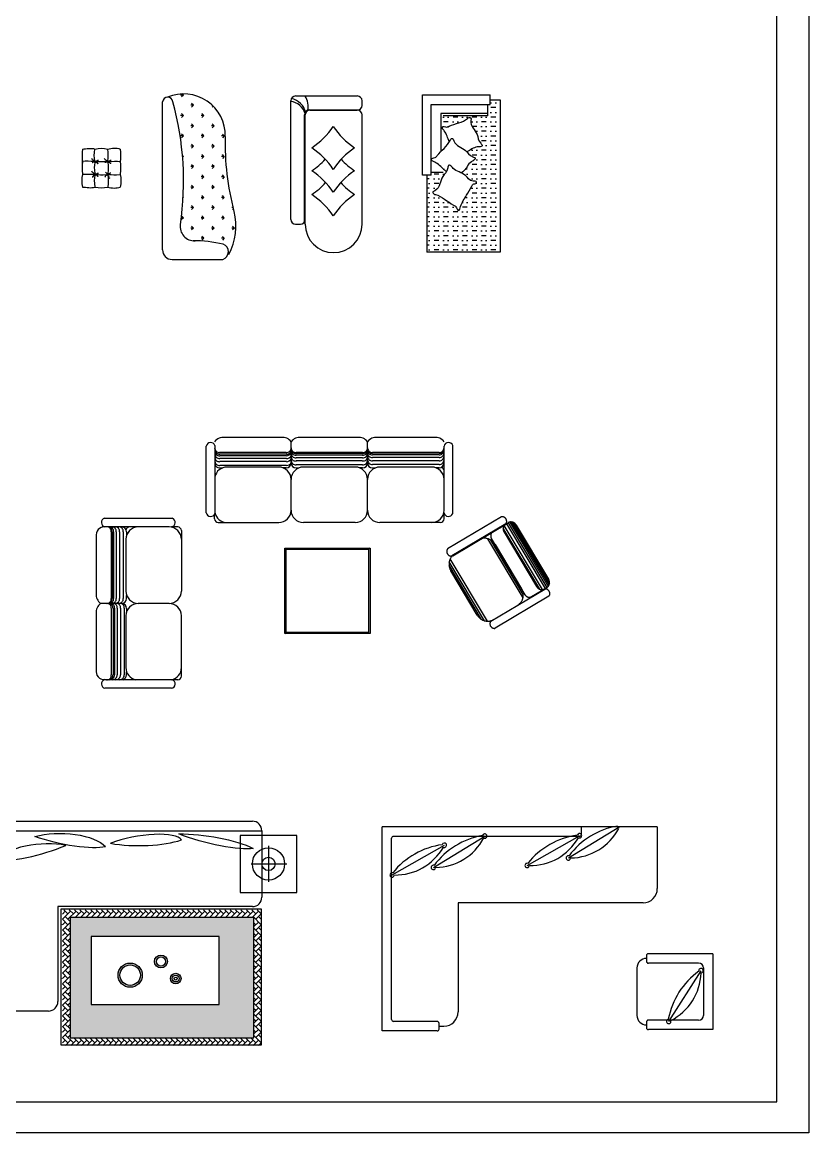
# Model space of a CAD drawing. Header units: inches. Extents: x 10.7 to 53.2, y 13 to 37.8.
# Drawn here: x 44.88 to 53.17, y 13.03 to 24.73 of the extents above; entities that cross this region are included whole.
import ezdxf

# ---------------------------------------------------------------- set-up
doc = ezdxf.new("R2010")
doc.units = ezdxf.units.IN
doc.header["$MEASUREMENT"] = 0
for name, color, linetype in [('02', 2, 'Continuous'), ('1', 1, 'Continuous'), ('4', 4, 'Continuous'), ('8', 8, 'Continuous'), ('kadrbm', 4, 'Continuous')]:
    doc.layers.add(name, color=color, linetype=linetype)

# ---------------------------------------------------------------- blocks, each defined once
blk = doc.blocks.new('kadrbm')
at = {"layer": 'kadrbm', "color": 4}
blk.add_lwpolyline([(0, 0), (0, 24.797), (21, 24.797), (21, 0), (0, 0)], close=True, dxfattribs=at)
blk.add_lwpolyline([(20.663, 0.326), (20.663, 24.46), (0.337, 24.46), (0.337, 0.326), (20.663, 0.326)], dxfattribs=at)

msp = doc.modelspace()

# ---------------------------------------------------------------- hatches: boundary and pattern name
at = {"layer": '4'}
h = msp.add_hatch(dxfattribs=at)
h.set_pattern_fill('MUDST', color=256, scale=0.2, angle=180, style=0)
h.set_pattern_definition([(180, (55.273047, 46.430563), (-0.1, 0.05), [0.05, -0.05, 0, -0.05, 0, -0.05])])
edge = h.paths.add_edge_path()
edge.add_spline(control_points=[(49.353, 23.156), (49.342, 23.136), (49.286, 23.086), (49.292, 22.978), (49.202, 22.941), (49.219, 22.918), (49.303, 22.903), (49.371, 22.828), (49.461, 22.789), (49.471, 22.734), (49.49, 22.754), (49.496, 22.76), (49.498, 22.77), (49.508, 22.824), (49.567, 22.901), (49.605, 22.977), (49.636, 23.03), (49.664, 23.026), (49.677, 23.059), (49.598, 23.046), (49.571, 23.111), (49.525, 23.136), (49.509, 23.143)], knot_values=[85.012542, 85.012542, 85.012542, 85.012542, 91.650577, 108.754995, 111.723634, 113.567838, 115.347448, 137.441888, 140.642204, 145.189071, 147.380135, 147.380135, 147.380135, 150.444985, 163.724364, 174.833824, 177.918929, 180.110474, 181.923503, 185.500054, 195.687053, 200.828495, 200.828495, 200.828495, 200.828495], degree=3, periodic=0)
edge.add_spline(control_points=[(49.509, 23.143), (49.515, 23.146), (49.56, 23.174), (49.583, 23.253), (49.646, 23.274), (49.664, 23.304), (49.604, 23.315), (49.584, 23.347), (49.567, 23.366)], knot_values=[279.944245, 279.944245, 279.944245, 279.944245, 282.787372, 303.967441, 310.502807, 312.388241, 317.017479, 329.435823, 329.435823, 329.435823, 329.435823], degree=3, periodic=0)
edge.add_spline(control_points=[(49.567, 23.366), (49.605, 23.38), (49.651, 23.423), (49.711, 23.415), (49.74, 23.433), (49.685, 23.476), (49.691, 23.572), (49.594, 23.638), (49.617, 23.727), (49.59, 23.728), (49.53, 23.672), (49.435, 23.664), (49.357, 23.62), (49.329, 23.632), (49.32, 23.632)], knot_values=[202.75029, 202.75029, 202.75029, 202.75029, 220.99007, 227.525437, 229.410871, 234.040108, 248.987754, 273.422636, 277.66355, 280.298127, 282.840426, 314.403912, 318.975792, 323.652407, 323.652407, 323.652407, 323.652407], degree=3, periodic=0)
edge.add_line((49.32, 23.632), (49.32, 23.744))
edge.add_line((49.32, 23.744), (49.79, 23.744))
edge.add_line((49.79, 23.744), (49.79, 23.864))
edge.add_line((49.79, 23.864), (49.816, 23.864))
edge.add_line((49.816, 23.864), (49.816, 23.914))
edge.add_line((49.816, 23.914), (49.92, 23.914))
edge.add_line((49.92, 23.914), (49.92, 22.306))
edge.add_line((49.92, 22.306), (49.146, 22.306))
edge.add_line((49.146, 22.306), (49.146, 23.12))
edge.add_line((49.146, 23.12), (49.193, 23.12))
edge.add_line((49.193, 23.12), (49.193, 23.15))
edge.add_line((49.193, 23.15), (49.32, 23.15))
edge.add_line((49.32, 23.15), (49.32, 23.185))
edge.add_spline(control_points=[(49.32, 23.185), (49.322, 23.183), (49.333, 23.173), (49.345, 23.163), (49.353, 23.156)], knot_values=[169.157034, 169.157034, 169.157034, 169.157034, 170.786574, 176.081931, 176.081931, 176.081931, 176.081931], degree=3, periodic=0)
at = {"layer": '8'}
h = msp.add_hatch(dxfattribs=at)
h.set_pattern_fill('AR-HBONE', color=256, scale=0.01, angle=270, style=0)
h.set_pattern_definition([(225, (-90.14564, 356.01774), (-0.0565685425, -1e-17), [0.12, -0.04]), (135, (-90.173924, 355.989454), (-0.0565685425, -1e-17), [0.12, -0.04])])
h.paths.add_polyline_path([(45.307, 13.949), (45.307, 15.377), (47.404, 15.377), (47.404, 13.949)])
h.paths.add_polyline_path([(47.324, 14.029), (47.324, 15.297), (45.387, 15.297), (45.387, 14.029)], flags=16)
h = msp.add_hatch(dxfattribs=at)
h.set_pattern_fill('DOTS', color=256, scale=0.3, angle=90, style=0)
h.set_pattern_definition([(90, (177.043045, -21.947978), (-0.01875, 0.009375), [0, -0.01875])])
h.paths.add_polyline_path([(47.324, 14.029), (47.324, 15.297), (45.387, 15.297), (45.387, 14.029)])
h.paths.add_polyline_path([(45.608, 14.378), (45.608, 15.098), (46.958, 15.098), (46.958, 14.378)], flags=16)
h.paths.add_polyline_path([(45.893, 14.689, -1), (46.148, 14.689, -1)], flags=0)
h.paths.add_polyline_path([(45.913, 14.689, -1), (46.128, 14.689, -1)], flags=0)
h.paths.add_polyline_path([(46.444, 14.653, -1), (46.555, 14.653, -1)], flags=0)
h.paths.add_polyline_path([(46.464, 14.653, -1), (46.535, 14.653, -1)], flags=0)
h.paths.add_polyline_path([(46.276, 14.833, -1), (46.412, 14.833, -1)], flags=0)
h.paths.add_polyline_path([(46.296, 14.833, -1), (46.392, 14.833, -1)], flags=0)

# ---------------------------------------------------------------- linework, layer by layer
at = {"layer": '02'}
for points in [[(45.294, 15.389), (47.402, 15.389), (47.402, 13.952), (45.294, 13.952)], [(45.387, 15.297), (45.387, 14.029), (47.324, 14.029), (47.324, 15.297)]]:
    msp.add_lwpolyline(points, close=True, dxfattribs=at)
msp.add_circle((47.478, 15.861), 0.07, dxfattribs=at)
at = {"layer": '1'}
for points in [[(47.478, 16.053), (47.478, 15.671)], [(47.294, 15.861), (47.67, 15.861)]]:
    msp.add_lwpolyline(points, dxfattribs=at)
at = {"layer": '4'}
for p, q in [((46.361, 22.331), (46.361, 23.891)), ((46.581, 23.963), (46.552, 23.963)), ((46.581, 23.963), (46.561, 23.943)), ((46.581, 23.963), (46.569, 23.975)), ((46.689, 23.855), (46.668, 23.875)), ((47.714, 22.653), (47.714, 23.903)), ((47.764, 23.953), (48.414, 23.953)), ((48.464, 23.853), (48.464, 23.903)), ((49.1, 23.964), (49.816, 23.964)), ((49.1, 23.12), (49.1, 23.964)), ((49.816, 23.864), (49.816, 23.964)), ((49.816, 23.914), (49.92, 23.914)), ((49.92, 23.914), (49.92, 22.306)), ((46.581, 23.747), (46.561, 23.768)), ((46.689, 23.855), (46.66, 23.855)), ((46.689, 23.855), (46.668, 23.835)), ((46.796, 23.747), (46.776, 23.768)), ((46.886, 23.855), (46.876, 23.855)), ((46.895, 23.846), (46.884, 23.835)), ((47.914, 23.808), (48.436, 23.808)), ((47.914, 23.803), (48.414, 23.803)), ((49.193, 23.864), (49.816, 23.864)), ((49.193, 23.12), (49.193, 23.864)), ((49.294, 23.769), (49.294, 23.368)), ((49.79, 23.769), (49.294, 23.769)), ((49.79, 23.744), (49.79, 23.864)), ((46.581, 23.747), (46.552, 23.747)), ((46.581, 23.747), (46.561, 23.727)), ((46.689, 23.64), (46.66, 23.64)), ((46.689, 23.64), (46.668, 23.66)), ((46.689, 23.64), (46.668, 23.619)), ((46.796, 23.747), (46.768, 23.747)), ((46.796, 23.747), (46.776, 23.727)), ((46.904, 23.64), (46.876, 23.64)), ((46.904, 23.64), (46.884, 23.66)), ((46.904, 23.64), (46.884, 23.619)), ((47.859, 22.631), (47.859, 23.753)), ((47.864, 22.603), (47.864, 23.753)), ((48.464, 22.603), (48.464, 23.753)), ((49.79, 23.744), (49.32, 23.744)), ((46.581, 23.532), (46.552, 23.532)), ((46.581, 23.532), (46.561, 23.552)), ((46.581, 23.532), (46.561, 23.512)), ((46.796, 23.532), (46.768, 23.532)), ((46.796, 23.532), (46.776, 23.552)), ((46.796, 23.532), (46.776, 23.512)), ((47.012, 23.532), (46.983, 23.532)), ((47.012, 23.532), (46.992, 23.552)), ((47.012, 23.532), (46.992, 23.512)), ((46.689, 23.424), (46.66, 23.424)), ((46.689, 23.424), (46.668, 23.444)), ((46.689, 23.424), (46.668, 23.404)), ((46.904, 23.424), (46.876, 23.424)), ((46.904, 23.424), (46.884, 23.444)), ((46.904, 23.424), (46.884, 23.404)), ((46.581, 23.316), (46.571, 23.326)), ((46.581, 23.316), (46.572, 23.316)), ((46.581, 23.316), (46.572, 23.308)), ((46.796, 23.316), (46.768, 23.316)), ((46.796, 23.316), (46.776, 23.337)), ((46.796, 23.316), (46.776, 23.296)), ((47.012, 23.316), (46.983, 23.316)), ((47.012, 23.316), (46.992, 23.337)), ((47.012, 23.316), (46.992, 23.296)), ((46.689, 23.209), (46.66, 23.209)), ((46.689, 23.209), (46.668, 23.229)), ((46.689, 23.209), (46.668, 23.188)), ((46.904, 23.209), (46.876, 23.209)), ((46.904, 23.209), (46.884, 23.229)), ((46.904, 23.209), (46.884, 23.188)), ((46.796, 23.101), (46.768, 23.101)), ((46.796, 23.101), (46.776, 23.121)), ((46.796, 23.101), (46.776, 23.081)), ((47.012, 23.101), (46.983, 23.101)), ((47.012, 23.101), (46.992, 23.121)), ((47.012, 23.101), (46.992, 23.081)), ((49.193, 23.12), (49.1, 23.12)), ((49.146, 23.12), (49.146, 22.306)), ((49.193, 23.15), (49.32, 23.15)), ((46.689, 22.993), (46.66, 22.993)), ((46.689, 22.993), (46.668, 23.013)), ((46.689, 22.993), (46.668, 22.973)), ((46.904, 22.993), (46.876, 22.993)), ((46.904, 22.993), (46.884, 23.013)), ((46.904, 22.993), (46.884, 22.973)), ((46.581, 22.885), (46.578, 22.888)), ((46.581, 22.885), (46.578, 22.885)), ((46.581, 22.885), (46.578, 22.882)), ((46.796, 22.885), (46.768, 22.885)), ((46.796, 22.885), (46.776, 22.905)), ((46.796, 22.885), (46.776, 22.865)), ((47.012, 22.885), (46.983, 22.885)), ((47.012, 22.885), (46.992, 22.905)), ((47.012, 22.885), (46.992, 22.865)), ((46.689, 22.777), (46.66, 22.777)), ((46.689, 22.777), (46.668, 22.798)), ((46.689, 22.777), (46.668, 22.757)), ((46.904, 22.777), (46.876, 22.777)), ((46.904, 22.777), (46.884, 22.798)), ((46.904, 22.777), (46.884, 22.757)), ((47.103, 22.777), (47.091, 22.777)), ((47.107, 22.764), (47.1, 22.757)), ((46.581, 22.67), (46.559, 22.67)), ((46.581, 22.67), (46.561, 22.69)), ((46.581, 22.67), (46.561, 22.65)), ((46.796, 22.67), (46.768, 22.67)), ((46.796, 22.67), (46.776, 22.69)), ((46.796, 22.67), (46.776, 22.65)), ((47.012, 22.67), (46.983, 22.67)), ((47.012, 22.67), (46.992, 22.69)), ((47.012, 22.67), (46.992, 22.65)), ((47.764, 22.603), (47.814, 22.603)), ((46.689, 22.562), (46.66, 22.562)), ((46.689, 22.562), (46.668, 22.582)), ((46.689, 22.562), (46.668, 22.542)), ((46.796, 22.454), (46.776, 22.474)), ((46.904, 22.562), (46.876, 22.562)), ((46.904, 22.562), (46.884, 22.582)), ((46.904, 22.562), (46.884, 22.542)), ((47.012, 22.454), (46.992, 22.474)), ((47.12, 22.562), (47.091, 22.562)), ((47.12, 22.562), (47.1, 22.582)), ((47.12, 22.562), (47.1, 22.542)), ((46.796, 22.454), (46.768, 22.454)), ((46.796, 22.454), (46.776, 22.434)), ((47.012, 22.454), (46.983, 22.454)), ((47.012, 22.454), (46.992, 22.434)), ((49.92, 22.306), (49.146, 22.306)), ((46.461, 22.231), (46.998, 22.231)), ((46.822, 19.562), (46.822, 20.264)), ((46.913, 20.269), (46.913, 19.554)), ((47.612, 20.355), (47.014, 20.355)), ((47.716, 20.084), (47.716, 20.311)), ((48.418, 20.355), (47.82, 20.355)), ((48.522, 20.087), (48.522, 20.311)), ((49.224, 20.355), (48.626, 20.355)), ((49.328, 19.588), (49.328, 20.264)), ((49.419, 20.269), (49.419, 19.554)), ((47.664, 20.196), (46.962, 20.196)), ((47.667, 20.179), (46.965, 20.179)), ((47.667, 20.162), (46.965, 20.162)), ((47.667, 20.134), (46.965, 20.134)), ((48.47, 20.196), (47.768, 20.196)), ((48.47, 20.186), (47.768, 20.186)), ((48.47, 20.17), (47.768, 20.17)), ((48.47, 20.141), (47.768, 20.141)), ((49.276, 20.196), (48.574, 20.196)), ((49.276, 20.189), (48.574, 20.189)), ((49.276, 20.172), (48.574, 20.172)), ((49.276, 20.144), (48.574, 20.144)), ((46.962, 20.035), (46.996, 20.035)), ((47.667, 20.1), (46.965, 20.1)), ((47.667, 20.061), (46.965, 20.061)), ((47.586, 20.043), (47.04, 20.043)), ((47.664, 20.035), (47.631, 20.035)), ((48.47, 20.107), (47.768, 20.107)), ((48.47, 20.068), (47.768, 20.068)), ((47.768, 20.035), (47.793, 20.035)), ((48.392, 20.043), (47.846, 20.043)), ((48.47, 20.035), (48.437, 20.035)), ((49.276, 20.11), (48.574, 20.11)), ((49.276, 20.071), (48.574, 20.071)), ((48.574, 20.035), (48.604, 20.035)), ((49.198, 20.043), (48.652, 20.043)), ((49.276, 20.035), (49.243, 20.035)), ((47.716, 19.588), (47.716, 19.913)), ((48.522, 19.588), (48.522, 19.913)), ((46.91, 19.497), (46.91, 19.547)), ((49.328, 19.497), (49.328, 19.562)), ((45.748, 19.503), (46.463, 19.503)), ((46.949, 19.458), (47.586, 19.458)), ((48.392, 19.458), (47.846, 19.458)), ((49.289, 19.458), (48.652, 19.458)), ((49.934, 19.519), (49.366, 19.181)), ((49.979, 19.443), (49.411, 19.106)), ((49.421, 19.109), (50.004, 19.456)), ((49.985, 19.445), (50.393, 18.763)), ((50.004, 19.456), (50.412, 18.774)), ((50.022, 19.464), (50.426, 18.787)), ((50.039, 19.464), (50.435, 18.801)), ((50.051, 19.462), (50.439, 18.813)), ((50.44, 18.825), (50.063, 19.457)), ((50.089, 19.432), (50.431, 18.86)), ((46.43, 19.412), (45.754, 19.412)), ((45.821, 19.36), (45.821, 18.658)), ((45.829, 19.36), (45.829, 18.658)), ((45.845, 19.36), (45.845, 18.658)), ((45.874, 19.36), (45.874, 18.658)), ((45.908, 19.36), (45.908, 18.658)), ((45.947, 19.36), (45.947, 18.658)), ((45.982, 19.36), (45.982, 19.327)), ((46.521, 19.412), (46.456, 19.412)), ((46.56, 19.373), (46.56, 18.736)), ((50.337, 18.756), (49.953, 19.4)), ((49.962, 19.356), (50.303, 18.784)), ((50.365, 18.752), (49.963, 19.426)), ((45.663, 19.308), (45.663, 18.71)), ((45.975, 19.282), (45.975, 18.736)), ((50.161, 18.666), (49.79, 19.287)), ((50.163, 18.701), (49.822, 19.273)), ((50.183, 18.697), (49.828, 19.291)), ((49.866, 19.227), (50.145, 18.76)), ((47.649, 18.288), (47.649, 19.188)), ((47.649, 19.188), (48.549, 19.188)), ((47.649, 19.188), (47.665, 19.177)), ((47.665, 18.299), (47.665, 19.177)), ((47.665, 19.177), (48.533, 19.177)), ((48.549, 19.188), (48.533, 19.177)), ((48.533, 19.177), (48.533, 18.299)), ((48.549, 19.188), (48.549, 18.288)), ((49.787, 18.419), (49.394, 19.076)), ((49.723, 18.438), (49.381, 19.01)), ((49.755, 18.423), (49.384, 19.045)), ((49.679, 18.482), (49.4, 18.949)), ((49.821, 18.419), (50.389, 18.757)), ((50.251, 18.678), (50.412, 18.774)), ((45.982, 18.658), (45.982, 18.688)), ((50.434, 18.682), (49.866, 18.344)), ((45.663, 18.502), (45.663, 17.904)), ((45.93, 18.606), (45.707, 18.606)), ((45.821, 18.554), (45.821, 17.852)), ((45.839, 18.557), (45.839, 17.855)), ((45.855, 18.557), (45.855, 17.855)), ((45.884, 18.557), (45.884, 17.855)), ((45.918, 18.557), (45.918, 17.855)), ((45.957, 18.557), (45.957, 17.855)), ((45.982, 18.554), (45.982, 18.521)), ((46.43, 18.606), (46.105, 18.606)), ((45.975, 18.476), (45.975, 17.93)), ((46.56, 17.839), (46.56, 18.476)), ((47.649, 18.288), (47.665, 18.299)), ((48.549, 18.288), (47.649, 18.288)), ((48.533, 18.299), (47.665, 18.299)), ((45.748, 17.803), (46.463, 17.803)), ((45.982, 17.852), (45.982, 17.886)), ((46.521, 17.8), (46.47, 17.8)), ((46.456, 17.712), (45.754, 17.712)), ((44.358, 16.311), (47.308, 16.311)), ((44.558, 16.211), (47.408, 16.211)), ((47.408, 16.211), (47.408, 15.511)), ((48.676, 14.101), (48.676, 16.251)), ((51.576, 16.251), (48.676, 16.251)), ((50.756, 16.151), (48.796, 16.151)), ((49.216, 15.824), (49.757, 16.155)), ((50.204, 15.845), (50.756, 16.158)), ((50.639, 15.924), (51.18, 16.255)), ((50.776, 16.171), (50.776, 16.251)), ((51.576, 16.251), (51.576, 15.601)), ((48.776, 14.221), (48.776, 16.131)), ((48.781, 15.745), (49.332, 16.058)), ((49.476, 15.451), (49.476, 14.301)), ((51.426, 15.451), (49.476, 15.451)), ((47.308, 15.411), (45.258, 15.411)), ((45.258, 15.411), (45.258, 14.411)), ((51.462, 14.895), (51.462, 14.835)), ((51.462, 14.865), (51.462, 14.865)), ((52.162, 14.915), (51.482, 14.915)), ((52.162, 14.915), (52.162, 14.115)), ((51.362, 14.765), (51.362, 14.265)), ((52.012, 14.815), (51.482, 14.815)), ((52.062, 14.765), (52.062, 14.265)), ((51.697, 14.201), (52.037, 14.736)), ((45.158, 14.311), (44.458, 14.311)), ((49.256, 14.201), (48.796, 14.201)), ((49.276, 14.121), (49.276, 14.181)), ((51.462, 14.195), (51.462, 14.135)), ((51.462, 14.165), (51.462, 14.165)), ((52.012, 14.215), (51.482, 14.215)), ((49.256, 14.101), (48.676, 14.101)), ((49.276, 14.151), (49.326, 14.151)), ((52.162, 14.115), (51.482, 14.115))]:
    msp.add_line(p, q, dxfattribs=at)
for points in [[(49.979, 19.443), (49.981, 19.446), (49.983, 19.449), (49.985, 19.452), (49.986, 19.456), (49.987, 19.459), (49.988, 19.463), (49.989, 19.466), (49.989, 19.47), (49.989, 19.473), (49.988, 19.477), (49.988, 19.481), (49.987, 19.484), (49.986, 19.488), (49.984, 19.491), (49.983, 19.495), (49.981, 19.498), (49.979, 19.501), (49.976, 19.504), (49.974, 19.506), (49.971, 19.509), (49.968, 19.511), (49.965, 19.513), (49.962, 19.515), (49.959, 19.516), (49.955, 19.517), (49.952, 19.518), (49.948, 19.519), (49.945, 19.519), (49.941, 19.519), (49.938, 19.519), (49.934, 19.519)], [(49.981, 19.443), (49.978, 19.441), (49.976, 19.439), (49.973, 19.437), (49.971, 19.435), (49.969, 19.433), (49.967, 19.431), (49.965, 19.428), (49.963, 19.426), (49.961, 19.423), (49.96, 19.421), (49.958, 19.418), (49.957, 19.415), (49.956, 19.412), (49.955, 19.409), (49.954, 19.406), (49.953, 19.403), (49.953, 19.4), (49.952, 19.397), (49.952, 19.393), (49.952, 19.39), (49.952, 19.387), (49.952, 19.384), (49.953, 19.381), (49.953, 19.377), (49.954, 19.374), (49.955, 19.371), (49.956, 19.368), (49.957, 19.365), (49.959, 19.362), (49.96, 19.359), (49.962, 19.356)], [(50.089, 19.432), (50.087, 19.435), (50.085, 19.438), (50.083, 19.44), (50.081, 19.443), (50.079, 19.445), (50.077, 19.447), (50.074, 19.45), (50.072, 19.452), (50.069, 19.453), (50.066, 19.455), (50.064, 19.457), (50.061, 19.458), (50.058, 19.46), (50.055, 19.461), (50.052, 19.462), (50.049, 19.463), (50.046, 19.463), (50.043, 19.464), (50.039, 19.464), (50.036, 19.465), (50.033, 19.465), (50.03, 19.465), (50.027, 19.464), (50.024, 19.464), (50.021, 19.463), (50.018, 19.463), (50.015, 19.462), (50.012, 19.461), (50.009, 19.459), (50.006, 19.458), (50.004, 19.456)], [(49.843, 19.36), (49.841, 19.359), (49.839, 19.358), (49.837, 19.356), (49.835, 19.354), (49.833, 19.353), (49.832, 19.351), (49.83, 19.349), (49.829, 19.347), (49.827, 19.345), (49.826, 19.343), (49.825, 19.341), (49.824, 19.338), (49.823, 19.336), (49.822, 19.333), (49.821, 19.331), (49.821, 19.329), (49.82, 19.326), (49.82, 19.324), (49.82, 19.321), (49.82, 19.318), (49.82, 19.316), (49.82, 19.313), (49.821, 19.311), (49.821, 19.308), (49.822, 19.306), (49.822, 19.303), (49.823, 19.301), (49.824, 19.298), (49.825, 19.296), (49.826, 19.293), (49.828, 19.291)], [(49.866, 19.227), (49.863, 19.232), (49.86, 19.237), (49.856, 19.241), (49.852, 19.246), (49.848, 19.25), (49.844, 19.254), (49.84, 19.258), (49.836, 19.262), (49.831, 19.266), (49.827, 19.269), (49.822, 19.272), (49.817, 19.275), (49.812, 19.278), (49.807, 19.281), (49.802, 19.283), (49.796, 19.285), (49.791, 19.287), (49.786, 19.288), (49.78, 19.29), (49.775, 19.291), (49.769, 19.292), (49.763, 19.292), (49.758, 19.293), (49.752, 19.293), (49.747, 19.293), (49.741, 19.292), (49.736, 19.292), (49.73, 19.291), (49.725, 19.29), (49.719, 19.288), (49.714, 19.287)], [(49.366, 19.181), (49.364, 19.178), (49.362, 19.175), (49.361, 19.172), (49.359, 19.169), (49.358, 19.165), (49.358, 19.162), (49.357, 19.158), (49.357, 19.155), (49.357, 19.151), (49.357, 19.147), (49.358, 19.144), (49.359, 19.14), (49.36, 19.137), (49.361, 19.133), (49.363, 19.13), (49.365, 19.127), (49.367, 19.124), (49.369, 19.121), (49.372, 19.118), (49.374, 19.116), (49.377, 19.113), (49.38, 19.111), (49.384, 19.11), (49.387, 19.108), (49.39, 19.107), (49.394, 19.106), (49.397, 19.105), (49.401, 19.105), (49.404, 19.105), (49.408, 19.105), (49.411, 19.106)], [(49.404, 19.092), (49.401, 19.088), (49.398, 19.084), (49.396, 19.08), (49.394, 19.076), (49.392, 19.071), (49.39, 19.067), (49.388, 19.062), (49.387, 19.058), (49.385, 19.053), (49.384, 19.049), (49.383, 19.044), (49.382, 19.039), (49.382, 19.034), (49.381, 19.029), (49.381, 19.025), (49.381, 19.02), (49.381, 19.015), (49.381, 19.01), (49.382, 19.005), (49.382, 19), (49.383, 18.995), (49.384, 18.99), (49.385, 18.985), (49.386, 18.981), (49.388, 18.976), (49.39, 18.971), (49.391, 18.967), (49.393, 18.962), (49.396, 18.958), (49.398, 18.953), (49.4, 18.949)], [(49.421, 19.109), (49.421, 19.108), (49.42, 19.108), (49.419, 19.107), (49.419, 19.107), (49.418, 19.106), (49.417, 19.106), (49.417, 19.105), (49.416, 19.105), (49.415, 19.105), (49.415, 19.104), (49.414, 19.104), (49.414, 19.103), (49.413, 19.103), (49.412, 19.102), (49.412, 19.102), (49.411, 19.101), (49.411, 19.1), (49.41, 19.1), (49.41, 19.099), (49.409, 19.099), (49.408, 19.098), (49.408, 19.098), (49.407, 19.097), (49.407, 19.096), (49.406, 19.096), (49.406, 19.095), (49.405, 19.095), (49.405, 19.094), (49.404, 19.093), (49.404, 19.093), (49.404, 19.092)], [(50.412, 18.774), (50.414, 18.775), (50.417, 18.777), (50.419, 18.779), (50.421, 18.781), (50.424, 18.783), (50.426, 18.786), (50.428, 18.788), (50.429, 18.791), (50.431, 18.793), (50.433, 18.796), (50.434, 18.799), (50.435, 18.802), (50.437, 18.804), (50.438, 18.807), (50.438, 18.811), (50.439, 18.814), (50.44, 18.817), (50.44, 18.82), (50.44, 18.823), (50.44, 18.826), (50.44, 18.83), (50.44, 18.833), (50.439, 18.836), (50.439, 18.839), (50.438, 18.842), (50.437, 18.845), (50.436, 18.849), (50.435, 18.852), (50.434, 18.855), (50.432, 18.857), (50.431, 18.86)], [(50.105, 18.589), (50.111, 18.592), (50.116, 18.596), (50.121, 18.6), (50.125, 18.604), (50.13, 18.608), (50.134, 18.612), (50.138, 18.617), (50.142, 18.622), (50.145, 18.627), (50.148, 18.633), (50.151, 18.638), (50.154, 18.644), (50.156, 18.65), (50.158, 18.656), (50.16, 18.662), (50.161, 18.668), (50.162, 18.675), (50.163, 18.681), (50.163, 18.687), (50.163, 18.694), (50.163, 18.7), (50.163, 18.707), (50.162, 18.713), (50.161, 18.72), (50.159, 18.726), (50.157, 18.732), (50.155, 18.738), (50.153, 18.745), (50.15, 18.751), (50.147, 18.756), (50.144, 18.762)], [(50.303, 18.784), (50.305, 18.781), (50.307, 18.779), (50.309, 18.776), (50.311, 18.774), (50.313, 18.771), (50.316, 18.769), (50.318, 18.767), (50.321, 18.765), (50.323, 18.763), (50.326, 18.761), (50.329, 18.76), (50.332, 18.758), (50.334, 18.757), (50.337, 18.756), (50.34, 18.755), (50.343, 18.754), (50.347, 18.753), (50.35, 18.753), (50.353, 18.752), (50.356, 18.752), (50.359, 18.752), (50.362, 18.752), (50.365, 18.752), (50.368, 18.753), (50.371, 18.753), (50.374, 18.754), (50.377, 18.755), (50.38, 18.756), (50.383, 18.757), (50.386, 18.759), (50.389, 18.76)], [(50.434, 18.682), (50.436, 18.685), (50.438, 18.688), (50.44, 18.691), (50.441, 18.694), (50.442, 18.698), (50.443, 18.701), (50.443, 18.705), (50.444, 18.708), (50.444, 18.712), (50.443, 18.716), (50.443, 18.719), (50.442, 18.723), (50.441, 18.726), (50.439, 18.73), (50.438, 18.733), (50.436, 18.736), (50.434, 18.739), (50.431, 18.742), (50.429, 18.745), (50.426, 18.747), (50.423, 18.749), (50.42, 18.751), (50.417, 18.753), (50.414, 18.755), (50.41, 18.756), (50.407, 18.757), (50.403, 18.757), (50.4, 18.758), (50.396, 18.758), (50.393, 18.758), (50.389, 18.757)], [(50.183, 18.697), (50.184, 18.695), (50.185, 18.693), (50.187, 18.691), (50.189, 18.689), (50.19, 18.687), (50.192, 18.685), (50.194, 18.683), (50.196, 18.682), (50.198, 18.68), (50.201, 18.679), (50.203, 18.677), (50.205, 18.676), (50.207, 18.675), (50.21, 18.674), (50.212, 18.673), (50.215, 18.673), (50.217, 18.672), (50.22, 18.672), (50.222, 18.671), (50.225, 18.671), (50.227, 18.671), (50.23, 18.671), (50.232, 18.671), (50.235, 18.672), (50.237, 18.672), (50.239, 18.673), (50.242, 18.674), (50.244, 18.674), (50.246, 18.675), (50.249, 18.677), (50.251, 18.678)], [(49.678, 18.484), (49.681, 18.478), (49.685, 18.473), (49.689, 18.468), (49.693, 18.463), (49.698, 18.458), (49.702, 18.453), (49.707, 18.449), (49.712, 18.445), (49.718, 18.441), (49.723, 18.438), (49.729, 18.434), (49.734, 18.431), (49.74, 18.429), (49.746, 18.426), (49.752, 18.424), (49.758, 18.422), (49.765, 18.421), (49.771, 18.42), (49.777, 18.419), (49.783, 18.419), (49.79, 18.419), (49.796, 18.419), (49.802, 18.419), (49.808, 18.42), (49.814, 18.422), (49.82, 18.423), (49.826, 18.425), (49.832, 18.427), (49.838, 18.43), (49.843, 18.432), (49.849, 18.435)], [(49.821, 18.419), (49.819, 18.416), (49.817, 18.413), (49.816, 18.41), (49.815, 18.407), (49.813, 18.404), (49.813, 18.4), (49.812, 18.397), (49.812, 18.393), (49.812, 18.389), (49.812, 18.386), (49.813, 18.382), (49.814, 18.378), (49.815, 18.375), (49.816, 18.371), (49.818, 18.368), (49.82, 18.365), (49.822, 18.362), (49.824, 18.359), (49.827, 18.356), (49.829, 18.354), (49.832, 18.352), (49.835, 18.35), (49.839, 18.348), (49.842, 18.346), (49.845, 18.345), (49.849, 18.344), (49.852, 18.344), (49.856, 18.343), (49.859, 18.343), (49.863, 18.343), (49.866, 18.344)]]:
    msp.add_lwpolyline(points, dxfattribs=at)
for points in [[(47.778, 15.561), (47.778, 16.161), (47.178, 16.161), (47.178, 15.561)], [(45.608, 15.098), (45.608, 14.378), (46.958, 14.378), (46.958, 15.098)]]:
    msp.add_lwpolyline(points, close=True, dxfattribs=at)
for centre, radius in [((45.649, 23.261), 0.008), ((45.783, 23.261), 0.008), ((45.649, 23.127), 0.008), ((45.783, 23.127), 0.008), ((47.478, 15.861), 0.17), ((46.344, 14.833), 0.0679), ((46.344, 14.833), 0.0479), ((46.02, 14.689), 0.128), ((46.02, 14.689), 0.108), ((46.5, 14.653), 0.0559), ((46.5, 14.653), 0.0359), ((46.5, 14.653), 0.0159)]:
    msp.add_circle(centre, radius, dxfattribs=at)
for centre, radius, start, end in [((46.415, 23.886), 0.054, 7.3089, 174.0285), ((46.586, 23.539), 0.436, 358.4185, 113.2159), ((43.461, 23.057), 3.122, 351.573, 15.5278), ((47.764, 23.903), 0.05, 90, 180), ((47.684, 23.705), 0.193, 19.4515, 81.2408), ((47.681, 23.737), 0.193, 11.997, 78.5787), ((47.704, 23.846), 0.193, 345.4111, 33.6382), ((48.414, 23.903), 0.05, 0, 90), ((47.914, 23.753), 0.055, 90, 180), ((47.914, 23.753), 0.05, 90, 180), ((48.414, 23.853), 0.05, 270, 0), ((48.414, 23.753), 0.05, 0, 90), ((49.807, 23.45), 2.786, 178.4185, 194.8357), ((47.487, 24.08), 0.808, 303.5788, 326.4212), ((48.833, 24.08), 0.808, 213.5788, 236.4212), ((47.487, 22.733), 0.808, 33.5788, 56.4212), ((48.833, 22.733), 0.808, 123.5788, 146.4212), ((47.487, 23.838), 0.808, 303.5788, 316.8757), ((48.833, 23.838), 0.808, 223.1243, 236.4212), ((47.487, 22.492), 0.808, 33.5788, 56.4212), ((48.833, 22.492), 0.808, 123.5788, 146.4212), ((47.487, 23.588), 0.808, 303.5788, 317.2694), ((48.833, 23.588), 0.808, 222.7306, 236.4212), ((47.487, 22.242), 0.808, 33.5788, 56.4212), ((48.833, 22.242), 0.808, 123.5788, 146.4212), ((46.519, 22.579), 0.616, 331.3069, 14.8357), ((46.697, 22.577), 0.15, 171.573, 272.8037), ((47.764, 22.653), 0.05, 180, 270), ((47.814, 22.653), 0.05, 270, 0), ((48.164, 22.603), 0.3, 180, 0), ((46.673, 20.957), 1.471, 77.1357, 89.6262), ((46.97, 22.312), 0.0852, 289.3821, 68.9495), ((46.461, 22.331), 0.1, 180, 270), ((46.868, 20.254), 0.0474, 19.2817, 167.2593), ((47.001, 20.241), 0.114, 83.4239, 142.6271), ((46.958, 20.244), 0.0475, 177.4111, 275.5265), ((47.626, 20.241), 0.114, 37.3729, 96.5761), ((47.669, 20.244), 0.0475, 264.4735, 2.5889), ((47.807, 20.241), 0.114, 83.4239, 142.6271), ((47.764, 20.244), 0.0475, 177.4111, 275.5265), ((48.431, 20.241), 0.114, 37.3729, 96.5761), ((48.475, 20.244), 0.0475, 264.4735, 2.5889), ((48.613, 20.241), 0.114, 83.4239, 142.6271), ((48.57, 20.244), 0.0475, 177.4111, 275.5265), ((49.238, 20.241), 0.114, 37.3729, 96.5761), ((49.281, 20.244), 0.0475, 264.4735, 2.5889), ((49.375, 20.254), 0.0474, 19.2817, 167.2593), ((46.96, 20.226), 0.0475, 177.4111, 275.5265), ((46.96, 20.21), 0.0475, 177.4111, 275.5265), ((46.96, 20.181), 0.0475, 177.4111, 275.5265), ((46.96, 20.147), 0.0475, 177.4111, 275.5265), ((47.671, 20.226), 0.0475, 264.4735, 340.984), ((47.671, 20.21), 0.0475, 264.4735, 340.9498), ((47.671, 20.181), 0.0475, 264.4735, 340.8922), ((47.671, 20.147), 0.0475, 264.4735, 340.8221), ((47.764, 20.234), 0.0475, 177.4111, 275.5265), ((47.764, 20.217), 0.0475, 177.4111, 275.5265), ((47.764, 20.189), 0.0475, 177.4111, 275.5265), ((47.764, 20.154), 0.0475, 177.4111, 275.5265), ((48.475, 20.234), 0.0475, 264.4735, 2.5889), ((48.475, 20.217), 0.0475, 264.4735, 2.5889), ((48.475, 20.189), 0.0475, 264.4735, 2.5889), ((48.475, 20.154), 0.0475, 264.4735, 2.5889), ((48.57, 20.236), 0.0475, 177.4111, 275.5265), ((48.57, 20.22), 0.0475, 177.4111, 275.5265), ((48.57, 20.191), 0.0475, 177.4111, 275.5265), ((48.57, 20.157), 0.0475, 177.4111, 275.5265), ((49.281, 20.236), 0.0475, 264.4735, 2.5889), ((49.281, 20.22), 0.0475, 264.4735, 2.5889), ((49.281, 20.191), 0.0475, 264.4735, 2.5889), ((49.281, 20.157), 0.0475, 264.4735, 2.5889), ((46.96, 20.108), 0.0475, 177.4111, 275.5265), ((46.962, 20.087), 0.052, 197.787, 270), ((47.04, 19.913), 0.13, 90, 168.7777), ((47.586, 19.913), 0.13, 0, 90), ((47.664, 20.087), 0.052, 270, 0), ((47.671, 20.108), 0.0475, 264.4735, 340.7438), ((47.764, 20.115), 0.0475, 177.4111, 275.5265), ((47.768, 20.087), 0.052, 180, 270), ((47.846, 19.913), 0.13, 90, 180), ((48.392, 19.913), 0.13, 0, 90), ((48.475, 20.115), 0.0475, 264.4735, 2.5889), ((48.47, 20.087), 0.052, 270, 0), ((48.57, 20.118), 0.0475, 177.4111, 275.5265), ((48.574, 20.087), 0.052, 180, 270), ((48.652, 19.913), 0.13, 90, 180), ((49.198, 19.913), 0.13, 0, 90), ((49.281, 20.118), 0.0475, 264.4735, 2.5889), ((49.276, 20.087), 0.052, 270, 0), ((49.291, 20.004), 0.0372, 359.7035, 76.6109), ((46.868, 19.57), 0.0472, 189.5712, 340.6306), ((47.04, 19.588), 0.13, 191.2223, 270), ((47.586, 19.588), 0.13, 270, 0), ((47.846, 19.588), 0.13, 180, 270), ((48.392, 19.588), 0.13, 270, 0), ((48.652, 19.588), 0.13, 180, 270), ((49.198, 19.588), 0.13, 270, 0), ((49.375, 19.57), 0.0472, 189.5712, 340.6306), ((45.764, 19.459), 0.0474, 109.2817, 257.2593), ((46.448, 19.459), 0.0472, 279.5712, 70.6306), ((46.949, 19.497), 0.039, 180, 270), ((49.289, 19.497), 0.039, 270, 0), ((45.748, 19.326), 0.087, 86.2255, 191.4027), ((45.774, 19.365), 0.0475, 354.4735, 92.5889), ((45.781, 19.365), 0.0475, 354.4735, 92.5889), ((45.798, 19.365), 0.0475, 354.4735, 92.5889), ((45.826, 19.365), 0.0475, 354.4735, 92.5889), ((45.861, 19.365), 0.0475, 354.4735, 92.5889), ((45.9, 19.365), 0.0475, 354.4735, 92.5889), ((45.93, 19.36), 0.052, 0, 90), ((46.105, 19.282), 0.13, 90, 180), ((46.013, 19.375), 0.0372, 89.7035, 166.6109), ((46.43, 19.282), 0.13, 0, 90), ((46.521, 19.373), 0.039, 0, 90), ((46.105, 18.736), 0.13, 180, 270), ((46.43, 18.736), 0.13, 270, 0), ((45.776, 18.697), 0.114, 173.4239, 232.6271), ((45.774, 18.654), 0.0475, 267.4111, 5.5265), ((45.781, 18.654), 0.0475, 267.4111, 5.5265), ((45.798, 18.654), 0.0475, 267.4111, 5.5265), ((45.826, 18.654), 0.0475, 267.4111, 5.5265), ((45.861, 18.654), 0.0475, 267.4111, 5.5265), ((45.9, 18.654), 0.0475, 267.4111, 5.5265), ((45.93, 18.658), 0.052, 270, 0), ((45.776, 18.515), 0.114, 127.3729, 186.5761), ((45.774, 18.559), 0.0475, 354.4735, 92.5889), ((45.791, 18.561), 0.0475, 354.4735, 70.984), ((45.808, 18.561), 0.0475, 354.4735, 70.9498), ((45.836, 18.561), 0.0475, 354.4735, 70.8922), ((45.871, 18.561), 0.0475, 354.4735, 70.8221), ((45.91, 18.561), 0.0475, 354.4735, 70.7438), ((45.93, 18.554), 0.052, 0, 90), ((46.105, 18.476), 0.13, 90, 180), ((46.43, 18.476), 0.13, 0, 90), ((46.105, 17.93), 0.13, 180, 258.7777), ((46.43, 17.93), 0.13, 281.2223, 0), ((45.745, 17.887), 0.0839, 167.8516, 272.5574), ((45.764, 17.758), 0.0474, 109.2817, 257.2593), ((45.774, 17.848), 0.0475, 267.4111, 5.5265), ((45.791, 17.85), 0.0475, 267.4111, 5.5265), ((45.808, 17.85), 0.0475, 267.4111, 5.5265), ((45.836, 17.85), 0.0475, 267.4111, 5.5265), ((45.871, 17.85), 0.0475, 267.4111, 5.5265), ((45.91, 17.85), 0.0475, 267.4111, 5.5265), ((45.93, 17.852), 0.052, 287.787, 0), ((46.448, 17.758), 0.0472, 279.5712, 70.6306), ((46.521, 17.839), 0.039, 270, 0), ((47.308, 16.211), 0.1, 0, 90), ((48.796, 16.131), 0.02, 90, 180), ((49.871, 15.362), 0.809, 99.7481, 143.2588), ((49.757, 16.155), 0.0233, 243.3964, 169.1888), ((50.843, 15.362), 0.809, 97.8417, 141.3524), ((51.294, 15.463), 0.809, 99.7481, 143.2588), ((50.655, 16.505), 0.581, 270.7599, 332.247), ((50.756, 16.158), 0.0233, 241.49, 167.2824), ((50.756, 16.171), 0.02, 270, 0), ((49.42, 15.262), 0.809, 97.8417, 141.3524), ((48.816, 16.325), 0.581, 268.8535, 330.3406), ((49.232, 16.405), 0.581, 270.7599, 332.247), ((49.332, 16.058), 0.0233, 241.49, 167.2824), ((50.239, 16.425), 0.581, 268.8535, 330.3406), ((50.639, 15.924), 0.0233, 73.818, 359.6105), ((49.216, 15.824), 0.0233, 73.818, 359.6105), ((50.204, 15.845), 0.0233, 71.9116, 357.7041), ((48.781, 15.745), 0.0233, 71.9116, 357.7041), ((51.426, 15.601), 0.15, 270, 0), ((47.308, 15.511), 0.1, 270, 0), ((51.462, 14.765), 0.1, 90, 180), ((51.482, 14.895), 0.02, 90, 180), ((51.482, 14.835), 0.02, 180, 270), ((52.012, 14.765), 0.05, 0, 90), ((52.037, 14.736), 0.0233, 269.4101, 195.2026), ((52.487, 14.074), 0.809, 125.7618, 169.2725), ((51.456, 14.73), 0.581, 296.7736, 358.2607), ((45.158, 14.411), 0.1, 270, 0), ((49.326, 14.301), 0.15, 270, 0), ((48.796, 14.221), 0.02, 180, 270), ((49.256, 14.181), 0.02, 0, 90), ((51.462, 14.265), 0.1, 180, 270), ((51.482, 14.195), 0.02, 90, 180), ((51.697, 14.201), 0.0233, 99.8318, 25.6242), ((52.012, 14.265), 0.05, 270, 0), ((49.256, 14.121), 0.02, 270, 0), ((51.482, 14.135), 0.02, 180, 270)]:
    msp.add_arc(centre, radius, start, end, dxfattribs=at)
at = {"layer": '4', "extrusion": (0, 0, -1)}
for centre, major_axis, ratio, start_param, end_param in [((45.306, 15.98), (-0.485, 0.012), 0.417048, 0.920855, 2.764762), ((46.833, 15.99), (-0.608, 0.091), 0.269084, 1.014199, 2.449774), ((46.816, 16.216), (-0.567, 0.155), 0.213427, 3.576599, 5.176951), ((45.281, 16.204), (-0.539, 0.121), 0.227197, 3.574353, 5.174705)]:
    msp.add_ellipse(centre, major_axis=major_axis, ratio=ratio, start_param=start_param, end_param=end_param, dxfattribs=at)
at = {"layer": '4'}
for centre, major_axis, ratio, start_param, end_param in [((46.069, 15.998), (-0.498, -0.1), 0.288349, 3.261141, 5.200297), ((45.062, 15.869), (-0.488, -0.048), 0.406648, 4.066119, 5.881677), ((45.072, 16.094), (0.53, 0.156), 0.227197, 3.574353, 5.174705), ((46.115, 16.219), (-0.577, 0), 0.286584, 1.015925, 2.451501)]:
    msp.add_ellipse(centre, major_axis=major_axis, ratio=ratio, start_param=start_param, end_param=end_param, dxfattribs=at)
for points, knots in [([(49.384, 23.468), (49.384, 23.469), (49.368, 23.509), (49.353, 23.563), (49.318, 23.601), (49.312, 23.608), (49.311, 23.617), (49.307, 23.642), (49.354, 23.618), (49.435, 23.664), (49.53, 23.672), (49.59, 23.728), (49.617, 23.727), (49.594, 23.638), (49.691, 23.572), (49.685, 23.476), (49.74, 23.433), (49.711, 23.415), (49.651, 23.423), (49.605, 23.38), (49.567, 23.366)], [173.988616, 173.988616, 173.988616, 173.988616, 174.452391, 193.422933, 197.801289, 197.801289, 197.801289, 200.931381, 207.426906, 211.998786, 243.562272, 246.104571, 248.739148, 252.980062, 277.414944, 292.362589, 296.991826, 298.877261, 305.412627, 323.652407, 323.652407, 323.652407, 323.652407]), ([(45.783, 23.394), (45.826, 23.405), (45.875, 23.411), (45.916, 23.394), (45.916, 23.394)], [0, 0, 0, 0, 16.6, 16.61072, 16.61072, 16.61072, 16.61072]), ([(49.353, 23.156), (49.345, 23.163), (49.305, 23.197), (49.26, 23.247), (49.212, 23.265), (49.203, 23.269), (49.198, 23.276), (49.183, 23.297), (49.236, 23.297), (49.288, 23.374), (49.37, 23.424), (49.398, 23.5), (49.423, 23.512), (49.442, 23.422), (49.558, 23.406), (49.596, 23.317), (49.664, 23.304), (49.646, 23.274), (49.583, 23.253), (49.56, 23.174), (49.515, 23.146), (49.509, 23.143)], [169.157034, 169.157034, 169.157034, 169.157034, 174.452391, 193.422933, 197.801289, 197.801289, 197.801289, 200.931381, 207.426906, 211.998786, 243.562272, 246.104571, 248.739148, 252.980062, 277.414944, 292.362589, 296.991826, 298.877261, 305.412627, 326.592696, 329.435823, 329.435823, 329.435823, 329.435823]), ([(45.516, 23.394), (45.509, 23.35), (45.518, 23.294), (45.515, 23.25), (45.516, 23.245)], [0, 0, 0, 0, 16.6, 18.917571, 18.917571, 18.917571, 18.917571]), ([(45.916, 23.394), (45.923, 23.35), (45.914, 23.294), (45.916, 23.25), (45.916, 23.261)], [0, 0, 0, 0, 16.6, 18.917571, 18.917571, 18.917571, 18.917571]), ([(49.496, 22.76), (49.49, 22.754), (49.471, 22.734), (49.461, 22.789), (49.371, 22.828), (49.303, 22.903), (49.219, 22.918), (49.202, 22.941), (49.292, 22.978), (49.285, 23.101), (49.37, 23.157), (49.371, 23.23), (49.405, 23.218), (49.439, 23.157), (49.557, 23.145), (49.598, 23.046), (49.677, 23.059), (49.664, 23.026), (49.636, 23.03), (49.605, 22.977), (49.567, 22.901), (49.508, 22.824), (49.498, 22.77), (49.496, 22.76)], [0, 0, 0, 0, 2.191064, 6.737932, 9.938248, 32.032688, 33.812297, 35.656501, 38.625141, 55.729558, 66.19291, 69.433376, 70.75318, 75.327937, 90.153985, 100.340984, 103.917535, 105.730564, 107.922108, 111.007214, 122.116674, 135.396053, 138.460902, 138.460902, 138.460902, 138.460902]), ([(45.783, 22.994), (45.826, 22.983), (45.875, 22.977), (45.916, 22.994), (45.916, 22.994)], [0, 0, 0, 0, 16.6, 16.61072, 16.61072, 16.61072, 16.61072])]:
    msp.add_open_spline(points, degree=3, knots=knots, dxfattribs=at)
for points in [[(45.516, 23.394), (45.56, 23.395), (45.607, 23.41), (45.649, 23.394)], [(45.649, 23.269), (45.639, 23.31), (45.64, 23.338), (45.649, 23.394)], [(45.649, 23.394), (45.692, 23.404), (45.739, 23.405), (45.783, 23.394)], [(45.783, 23.269), (45.792, 23.31), (45.791, 23.338), (45.783, 23.394)], [(45.516, 23.261), (45.512, 23.217), (45.51, 23.195), (45.516, 23.127)], [(45.641, 23.261), (45.599, 23.261), (45.555, 23.272), (45.516, 23.261)], [(45.649, 23.253), (45.64, 23.214), (45.64, 23.187), (45.648, 23.135)], [(45.657, 23.261), (45.696, 23.261), (45.736, 23.267), (45.775, 23.261)], [(45.783, 23.253), (45.792, 23.214), (45.791, 23.187), (45.784, 23.135)], [(45.791, 23.261), (45.833, 23.263), (45.875, 23.272), (45.916, 23.261)], [(45.916, 23.261), (45.92, 23.217), (45.922, 23.195), (45.916, 23.127)], [(45.516, 23.127), (45.509, 23.083), (45.506, 23.041), (45.516, 22.994)], [(45.641, 23.127), (45.599, 23.122), (45.571, 23.125), (45.516, 23.127)], [(45.649, 23.119), (45.639, 23.078), (45.64, 23.05), (45.649, 22.994)], [(45.657, 23.127), (45.696, 23.125), (45.71, 23.113), (45.775, 23.127)], [(45.783, 23.119), (45.792, 23.078), (45.791, 23.05), (45.783, 22.994)], [(45.791, 23.127), (45.832, 23.122), (45.856, 23.121), (45.916, 23.127)], [(45.916, 23.127), (45.922, 23.083), (45.926, 23.041), (45.916, 22.994)], [(45.516, 22.994), (45.56, 22.994), (45.607, 22.978), (45.649, 22.994)], [(45.649, 22.994), (45.692, 22.984), (45.739, 22.984), (45.783, 22.994)]]:
    msp.add_open_spline(points, degree=3, dxfattribs=at)
for points in [[(45.645, 23.268), (45.623, 23.282), (45.615, 23.295)], [(45.779, 23.268), (45.758, 23.282), (45.75, 23.295)], [(45.642, 23.258), (45.623, 23.252), (45.62, 23.248)], [(45.656, 23.257), (45.677, 23.243), (45.68, 23.238)], [(45.657, 23.261), (45.674, 23.274), (45.685, 23.276)], [(45.776, 23.258), (45.758, 23.252), (45.755, 23.248)], [(45.79, 23.257), (45.812, 23.243), (45.814, 23.238)], [(45.791, 23.261), (45.809, 23.274), (45.819, 23.276)], [(45.645, 23.134), (45.623, 23.147), (45.615, 23.16)], [(45.649, 23.119), (45.625, 23.105), (45.622, 23.094)], [(45.656, 23.123), (45.677, 23.109), (45.68, 23.104)], [(45.657, 23.127), (45.674, 23.139), (45.685, 23.141)], [(45.781, 23.121), (45.757, 23.107), (45.754, 23.096)], [(45.783, 23.119), (45.794, 23.096), (45.806, 23.087)], [(45.789, 23.129), (45.806, 23.141), (45.817, 23.143)]]:
    msp.add_spline(points, degree=3, dxfattribs=at)
at = {"layer": '4', "start_tangent": (-0.900955, 0.433912)}
msp.add_spline([(45.777, 23.132), (45.761, 23.151)], degree=3, dxfattribs=at)

# ---------------------------------------------------------------- block references
at = {"layer": 'kadrbm'}
msp.add_blockref('kadrbm', (32.173, 13.028), dxfattribs=at)

doc.saveas('drawing.dxf')
